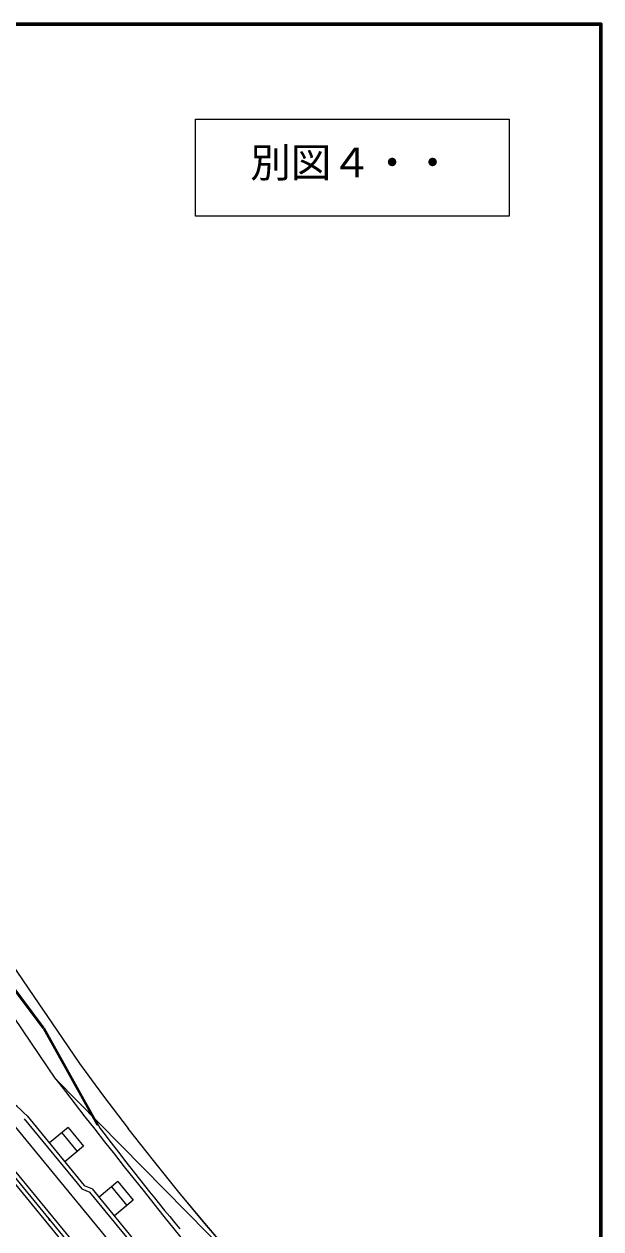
# Model space of a CAD drawing. Units: millimetres, scale not verified. Extents: x -299367 to 200937, y -138219 to 140514.
# Drawn here: x 129722 to 200937, y -8140 to 140514 of the extents above; entities that cross this region are included whole.
import ezdxf
from ezdxf.enums import TextEntityAlignment as Align

# ---------------------------------------------------------------- set-up
doc = ezdxf.new("R2010")
doc.units = ezdxf.units.MM
doc.header["$LTSCALE"] = 500
for name, color, linetype, lineweight in [('0-0_躯体', 5, 'Continuous', 60), ('1-8_配管', 4, 'Continuous', 9), ('5-0', 4, 'Continuous', 9)]:
    doc.layers.add(name, color=color, linetype=linetype, lineweight=lineweight)
doc.styles.add('ＭＳ ゴシック', font='')
doc.styles.get('ＭＳ ゴシック').set_extended_font_data('MS Gothic')

msp = doc.modelspace()

# ---------------------------------------------------------------- linework, layer by layer
at = {"layer": '0-0_躯体'}
msp.add_lwpolyline([(200936.7, -138219.1), (200936.7, 140514.5), (-199563.3, 140514.5)], dxfattribs=at)
at = {"layer": '1-8_配管'}
for p, q in [((133631.7, 10353), (102620, 56007.9)), ((132094, 16601), (103999.6, 53894)), ((132220.1, 16683), (104119.4, 53984.2)), ((130968.9, 20526.4), (128163, 24654.6)), ((133799.5, 16399.9), (130968.9, 20526.4)), ((132094, 16601), (138707.2, 4699.1)), ((132219.9, 16683.2), (139126.5, 4252.9)), ((136603.7, 12262.1), (133823.6, 16363.1)), ((139565.6, 8223), (136613.4, 12249.9)), ((158610.7, -14994.8), (133633, 10350.9)), ((142610.5, 4229.6), (139565.6, 8223)), ((129722.5, 5458.9), (136839.8, -3182.2)), ((130095.6, 5792.5), (137148.5, -2770.5)), ((138707.2, 4699.1), (138838.3, 4772)), ((128604.6, 4456.9), (133142.3, -1052.5)), ((135156, 4367.3), (132840.4, 2460)), ((134384.2, 3731.5), (136291.5, 1415.8)), ((135156, 4367.3), (137063.4, 2051.6)), ((145704.9, 280.3), (142586.3, 4260.6)), ((125612.9, 1797.4), (142826.1, -19101.3)), ((125995.7, 2119.1), (143257, -18837.9)), ((137063.4, 2051.6), (134747.6, 144.3)), ((125223.9, 1483.3), (142486.3, -19475.1)), ((148846.3, -3606.6), (145703.2, 282.5)), ((133142.3, -1052.5), (152400.3, -24433.6)), ((137148.5, -2770.6), (138150.1, -3200.1)), ((141292.7, -2296.9), (138977.1, -4204.2)), ((140520.8, -2932.7), (142428.1, -5248.3)), ((141292.7, -2296.9), (143200, -4612.5)), ((136839.8, -3182.2), (137841.3, -3611.7)), ((160322.7, -30906.6), (137841.3, -3611.7)), ((160822.2, -30726.5), (138150.1, -3200.1)), ((152034.4, -7447.3), (148844.6, -3598.3)), ((152035.5, -7456.3), (148846.3, -3606.6)), ((143200, -4612.5), (140884.4, -6519.8)), ((132772, -6976.9), (132771.8, -6980.5)), ((132772.2, -6991.5), (132772.8, -6995.1)), ((132775.4, -7005.7), (132776.6, -7009.1)), ((132778.4, -6952.4), (132777, -6955.7)), ((132785.8, -6939.8), (132783.7, -6942.8)), ((132787.4, -7028.1), (132789.6, -7030.8)), ((132795.5, -6929), (132792.8, -6931.5)), ((132797.4, -7038.5), (132800.3, -7040.8)), ((132809.4, -7046.8), (132812.6, -7048.5)), ((132823.8, -6912.9), (132820.3, -6914.1)), ((132833.3, -7055), (132836.9, -7055.5)), ((132838.1, -6910.2), (132834.4, -6910.6)), ((132847.9, -7055.8), (132851.5, -7055.6)), ((132852.6, -6910.2), (132849, -6910)), ((132862.3, -7053.8), (132865.8, -7052.9)), ((132877, -6917.3), (132873.6, -6915.8)), ((132876, -7049), (132879.2, -7047.4)), ((132889.3, -6925), (132886.4, -6922.8)), ((132896.7, -7034.3), (132899.1, -7031.7)), ((132899.9, -6935), (132897.5, -6932.3)), ((132905.9, -7023), (132907.8, -7019.9)), ((132913, -6956.7), (132911.6, -6953.3)), ((132912.6, -7010.1), (132913.9, -7006.7)), ((132916.8, -6970.8), (132916.1, -6967.2)), ((132917.8, -6985.3), (132917.9, -6981.6)), ((155291.9, -11246.1), (152034.4, -7447.3)), ((155292.7, -11255.2), (152035.5, -7456.3))]:
    msp.add_line(p, q, dxfattribs=at)
for points in [[(132771.8, -6980.5), (132771.7, -6984.2), (132772, -6987.8), (132772.2, -6991.5)], [(132773.7, -6966.1), (132772.9, -6969.7), (132772.4, -6973.3), (132772, -6976.9)], [(132772.8, -6995.1), (132773.4, -6998.6), (132774.3, -7002.2), (132775.4, -7005.7)], [(132777, -6955.7), (132775.7, -6959.1), (132774.6, -6962.6), (132773.7, -6966.1)], [(132776.6, -7009.1), (132778, -7012.5), (132778.7, -7014.2), (132781.3, -7018.9)], [(132783.7, -6942.8), (132781.8, -6945.9), (132780, -6949.1), (132778.4, -6952.4)], [(132781.3, -7018.9), (132783.1, -7022.1), (132785.2, -7025.1), (132787.4, -7028.1)], [(132792.8, -6931.5), (132790.3, -6934.2), (132788, -6936.9), (132785.8, -6939.8)], [(132789.6, -7030.8), (132792.1, -7033.5), (132794.7, -7036.1), (132797.4, -7038.5)], [(132804.1, -6922.2), (132801.1, -6924.3), (132798.2, -6926.6), (132795.5, -6929)], [(132800.3, -7040.8), (132803.2, -7042.9), (132806.2, -7044.9), (132809.4, -7046.8)], [(132813.6, -6916.9), (132810.3, -6918.4), (132807.1, -6920.3), (132804.1, -6922.2)], [(132812.6, -7048.5), (132816, -7050), (132819.3, -7051.4), (132822.7, -7052.5)], [(132820.3, -6914.1), (132816.9, -6915.3), (132813.6, -6916.9)], [(132822.7, -7052.5), (132826.3, -7053.5), (132829.8, -7054.4), (132833.3, -7055)], [(132834.4, -6910.6), (132830.9, -6911.1), (132827.3, -6911.9), (132823.8, -6912.9)], [(132836.9, -7055.5), (132840.6, -7055.8), (132844.2, -7055.9), (132847.9, -7055.8)], [(132849, -6910), (132845.3, -6909.9), (132841.7, -6909.9), (132838.1, -6910.2)], [(132851.5, -7055.6), (132855.1, -7055.2), (132858.7, -7054.6), (132862.3, -7053.8)], [(132863.4, -6912.2), (132859.8, -6911.4), (132856.2, -6910.8), (132852.6, -6910.2)], [(132873.6, -6915.8), (132870.3, -6914.4), (132866.8, -6913.3), (132863.4, -6912.2)], [(132865.8, -7052.9), (132869.3, -7051.7), (132872.7, -7050.4), (132876, -7049)], [(132886.4, -6922.8), (132883.3, -6920.9), (132880.2, -6919), (132877, -6917.3)], [(132879.2, -7047.4), (132882.4, -7045.5), (132885.5, -7043.6), (132888.5, -7041.4)], [(132888.5, -7041.4), (132891.3, -7039.2), (132894.1, -7036.8), (132896.7, -7034.3)], [(132897.5, -6932.3), (132894.9, -6929.7), (132892.2, -6927.3), (132889.3, -6925)], [(132899.1, -7031.7), (132901.6, -7028.9), (132903.8, -7026), (132905.9, -7023)], [(132906.5, -6943.7), (132904.4, -6940.7), (132902.3, -6937.8), (132899.9, -6935)], [(132911.6, -6953.3), (132910, -6950.1), (132908.4, -6946.9), (132906.5, -6943.7)], [(132907.8, -7019.9), (132909.6, -7016.7), (132911.2, -7013.4), (132912.6, -7010.1)], [(132916.1, -6967.2), (132915.2, -6963.6), (132914.2, -6960.2), (132913, -6956.7)], [(132913.9, -7006.7), (132915, -7003.2), (132915.9, -6999.7), (132916.6, -6996.1)], [(132916.6, -6996.1), (132917.2, -6992.6), (132917.6, -6988.9), (132917.8, -6985.3)], [(132917.9, -6981.6), (132917.7, -6978), (132917.3, -6974.4), (132916.8, -6970.8)]]:
    msp.add_lwpolyline(points, dxfattribs=at)
for centre, radius, start, end in [((116272.1, -7604.4), 19250, 44.10213, 71.02406), ((939555.5, 632042.4), 1017846.5, 217.64674, 221.17964), ((408749, 208250.5), 338099.7, 217.11128, 219.79329)]:
    msp.add_arc(centre, radius, start, end, dxfattribs=at)
at = {"layer": '5-0'}
msp.add_lwpolyline([(150879.1, 128774.9), (189594.3, 128774.9), (189594.3, 116808.4), (150879.1, 116808.4)], close=True, dxfattribs=at)

# ---------------------------------------------------------------- texts
at = {"layer": '5-0', "color": 7, "style": 'ＭＳ ゴシック'}
msp.add_text('別図４・・', height=3666, dxfattribs=at).set_placement((157654.2, 120503.9), align=Align.BOTTOM_LEFT)

doc.saveas('drawing.dxf')
